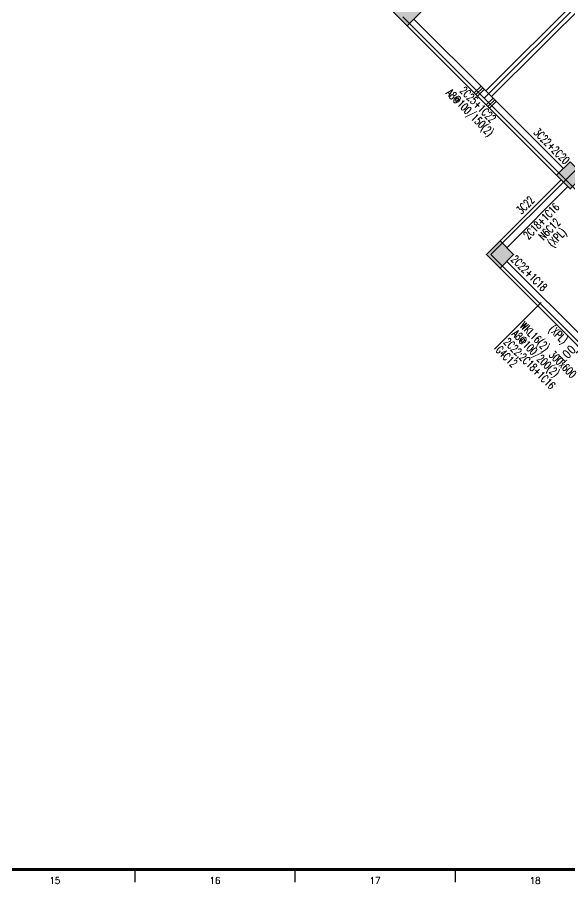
# Model space of a CAD drawing. Header units: inches. Extents: x 18712 to 314639, y 0 to 420500.
# Drawn here: x 92540 to 109791, y 84659 to 111702 of the extents above; entities that cross this region are included whole.
import ezdxf
from ezdxf.enums import TextEntityAlignment as Align
from ezdxf.lldxf.tags import DXFTag

# ---------------------------------------------------------------- set-up
doc = ezdxf.new("R2010")
doc.units = ezdxf.units.IN
doc.header["$LTSCALE"] = 1000
doc.header["$MEASUREMENT"] = 0
for name, color, linetype, true_color in [('DIM', 3, 'Continuous', 0x00ff00), ('DOTE', 1, 'DOTE', 0xff0000), ('TK', 7, 'Continuous', 0xffffff), ('ZG-图框层', 4, 'Continuous', 0x00ffff), ('柱填充', 7, 'Continuous', 0xc0c0c0), ('梁原位标注', 7, 'Continuous', 0xffffff), ('梁名称编号', 2, 'Continuous', 0xffff00), ('梁标注引线', 2, 'Continuous', 0xffff00), ('梁附加箍筋', 1, 'Continuous', 0xff0000), ('梁集中标注', 2, 'Continuous', 0xffff00), ('砼柱', 2, 'Continuous', 0xffff00), ('砼梁', 6, 'Continuous', 0xff00ff), ('砼梁虚线', 9, 'HIDDEN', 0x808080)]:
    doc.layers.add(name, color=color, linetype=linetype, true_color=true_color)
doc.styles.add('ISOCP', font='txt.shx', dxfattribs={"height": 0.2, "bigfont": 'gbcbig.shx'})
doc.styles.add('TSSD_Rein', font='txt.shx', dxfattribs={"height": 0.2, "bigfont": 'gbcbig.shx'})
tags = doc.linetypes.add('DOTE', pattern=[2.42, 2, -0.2, 0.02, -0.2]).pattern_tags.tags
tags[10:11] = [DXFTag(74, 4), DXFTag(75, 0), DXFTag(340, '0'), DXFTag(46, 0.0), DXFTag(50, 0.0), DXFTag(44, 0.0), DXFTag(45, 0.0)]
tags[8:9] = [DXFTag(74, 4), DXFTag(75, 0), DXFTag(340, '0'), DXFTag(46, 0.0), DXFTag(50, 0.0), DXFTag(44, 0.0), DXFTag(45, 0.0)]
tags[6:7] = [DXFTag(74, 4), DXFTag(75, 0), DXFTag(340, '0'), DXFTag(46, 0.0), DXFTag(50, 0.0), DXFTag(44, 0.0), DXFTag(45, 0.0)]
tags[4:5] = [DXFTag(74, 4), DXFTag(75, 0), DXFTag(340, '0'), DXFTag(46, 0.0), DXFTag(50, 0.0), DXFTag(44, 0.0), DXFTag(45, 0.0)]
tags = doc.linetypes.add('HIDDEN', pattern=[0.375, 0.25, -0.125]).pattern_tags.tags
tags[6:7] = [DXFTag(74, 4), DXFTag(75, 0), DXFTag(340, '0'), DXFTag(46, 0.0), DXFTag(50, 0.0), DXFTag(44, 0.0), DXFTag(45, 0.0)]
tags[4:5] = [DXFTag(74, 4), DXFTag(75, 0), DXFTag(340, '0'), DXFTag(46, 0.0), DXFTag(50, 0.0), DXFTag(44, 0.0), DXFTag(45, 0.0)]
doc.dimstyles.new('TSSD_100_100$0', dxfattribs={"dimtxt": 300, "dimasz": 100, "dimexe": 100, "dimexo": 250, "dimgap": 100, "dimtad": 1, "dimdec": 0, "dimzin": 0, "dimdsep": 46, "dimtxsty": 'Standard', "dimcen": 0, "dimclrd": 256, "dimclre": 256, "dimclrt": 7, "dimadec": 0, "dimazin": 0, "dimtfac": 1, "dimtdec": 4, "dimtix": 1, "dimtmove": 2, "dimatfit": 3, "dimfxl": 1, "dimtolj": 1, "dimtzin": 0, "dimarcsym": 0})

# ---------------------------------------------------------------- blocks, each defined once
blk = doc.blocks.new('*D1358')
at = {"layer": 'Defpoints', "color": 0, "transparency": 16777216}
for p in [(109911, 101718), (109840, 101647), (110203, 101426)]:
    blk.add_point(p, dxfattribs=at)
at = {"layer": 'DIM', "lineweight": -2, "transparency": 16777216}
for p, q in [((110017, 101470), (110203, 101284)), ((110088, 101541), (110274, 101355)), ((110132, 101355), (110203, 101426)), ((110274, 101497), (110344, 101567)), ((110062, 101284), (109991, 101214))]:
    blk.add_line(p, q, dxfattribs=at)
at = {"layer": 'DIM', "transparency": 16777216}
for points in [[(110262, 101508), (110285, 101485), (110203, 101426)], [(110073, 101273), (110050, 101296), (110132, 101355)]]:
    blk.add_solid(points, dxfattribs=at)
at = {"layer": 'DIM', "color": 7, "true_color": 0xffffff, "transparency": 16777216, "insert": (109697, 101189), "char_height": 300, "attachment_point": 5, "rotation": 45}
blk.add_mtext('\\A1;100', dxfattribs=at)

msp = doc.modelspace()

# ---------------------------------------------------------------- hatches: boundary and pattern name
at = {"layer": '柱填充'}
for points in [[(104716.5, 112286.4), (104292.2, 111862.1), (104716.5, 111437.9), (105140.7, 111862.1)], [(109807.6, 107195.2), (109383.4, 106771), (109807.6, 106346.7), (110231.9, 106771)], [(107615.6, 104720.3), (107191.3, 104296.1), (107615.6, 103871.8), (108039.9, 104296.1)]]:
    msp.add_hatch(color=256, dxfattribs=at).paths.add_polyline_path(points, flags=0)

# ---------------------------------------------------------------- linework, layer by layer
at = {"layer": 'DOTE', "lineweight": -3}
for p, q in [((107120.6, 109175.1), (113272.4, 115326.9)), ((109666.2, 106629.5), (115818, 112781.4)), ((104575, 111720.7), (107120.6, 109175.1)), ((107120.6, 109175.1), (109666.2, 106629.5)), ((107332.8, 104296.1), (109666.2, 106629.5)), ((109666.2, 106629.5), (111893.6, 104402.1)), ((107332.8, 104296.1), (111787.5, 99841.3))]:
    msp.add_line(p, q, dxfattribs=at)
at = {"layer": 'TK', "lineweight": -3}
for p, q in [((96212.2, 85100), (96212.2, 84708.7)), ((101212.2, 85100), (101212.2, 84708.7)), ((106212.2, 85100), (106212.2, 84708.7))]:
    msp.add_line(p, q, dxfattribs=at)
at = {"layer": 'TK', "lineweight": -3, "const_width": 100}
msp.add_lwpolyline([(21212.2, 167200), (21212.2, 85100), (136612.2, 85100), (136612.2, 167200)], close=True, dxfattribs=at)
at = {"layer": 'ZG-图框层', "lineweight": -3, "const_width": 100}
msp.add_lwpolyline([(21212.2, 85100), (136612.2, 85100), (136612.2, 167200), (21212.2, 167200)], close=True, dxfattribs=at)
at = {"layer": '梁标注引线', "color": 6, "lineweight": 18, "true_color": 0xff00ff}
msp.add_line((108897.2, 102802.3), (107439, 101344.1), dxfattribs=at)
at = {"layer": '梁附加箍筋', "lineweight": 35}
for p, q in [((106813, 109341.3), (107025.2, 109553.4)), ((106862.5, 109291.8), (107074.7, 109503.9)), ((106912, 109242.3), (107124.2, 109454.4)), ((107187.8, 108966.5), (107399.9, 109178.7)), ((107237.3, 108917), (107449.4, 109129.2)), ((107286.8, 108867.5), (107498.9, 109079.7))]:
    msp.add_line(p, q, dxfattribs=at)
at = {"layer": '砼柱', "lineweight": 35}
for points in [[(104716.5, 112286.4), (104292.2, 111862.1), (104716.5, 111437.9), (105140.7, 111862.1)], [(109807.6, 107195.2), (109383.4, 106771), (109807.6, 106346.7), (110231.9, 106771)], [(107615.6, 104720.3), (107191.3, 104296.1), (107615.6, 103871.8), (108039.9, 104296.1)]]:
    msp.add_lwpolyline(points, close=True, dxfattribs=at)
at = {"layer": '砼梁', "lineweight": 18}
for p, q in [((104716.5, 111437.9), (107049.9, 109104.4)), ((107049.9, 109104.4), (109383.4, 106771)), ((109524.8, 106629.5), (107615.6, 104720.3)), ((107827.7, 104508.2), (109736.9, 106417.4)), ((107615.6, 103871.8), (111504.7, 99982.7)), ((111716.8, 100194.9), (107827.7, 104083.9))]:
    msp.add_line(p, q, dxfattribs=at)
at = {"layer": '砼梁虚线', "lineweight": 18}
for p, q in [((113042.6, 115273.9), (107173.7, 109404.9)), ((107350.4, 109228.1), (113219.4, 115097.1)), ((107262, 109316.6), (104928.6, 111650)), ((109595.5, 106983.1), (107262.1, 109316.5))]:
    msp.add_line(p, q, dxfattribs=at)

# ---------------------------------------------------------------- texts
at = {"layer": 'TK', "style": 'ISOCP'}
for s, p in [('15', (93712.2, 84758.7)), ('16', (98712.2, 84758.7)), ('17', (103712.2, 84758.7)), ('18', (108712.2, 84758.7))]:
    msp.add_text(s, height=200, dxfattribs=at).set_placement(p, align=Align.MIDDLE_CENTER)
at = {"layer": '梁原位标注', "style": 'TSSD_Rein', "width": 0.7}
for s, rotation, p in [('2C25+1C22', 314.99999, (107014.6, 109069)), ('A8@100/150(2)', 314.99999, (106765.1, 108819.6)), ('2C18+1C16', 45, (108817.7, 105427.4)), ('N6C12', 45, (109067.1, 105178)), ('(XPL)', 45, (109301.9, 104918.5)), ('(XPL)', 314.99999, (109524.8, 101891.9))]:
    msp.add_text(s, height=250, rotation=rotation, dxfattribs=at).set_placement(p, align=Align.TOP_CENTER)
msp.add_text('3C22+2C20', height=250, rotation=314.99999, dxfattribs=at).set_placement((109637.6, 107095.9), align=Align.RIGHT)
msp.add_text('3C22', height=250, rotation=45, dxfattribs=at).set_placement((108492.7, 105752.4), align=Align.CENTER)
msp.add_text('2C22+1C18', height=250, rotation=314.99999, dxfattribs=at).set_placement((107940.5, 104126))
at = {"layer": '梁名称编号', "color": 6, "true_color": 0xff00ff, "style": 'TSSD_Rein', "width": 0.7}
msp.add_text('WKL16(2) 300x600', height=250, rotation=314.99999, dxfattribs=at).set_placement((108216, 102050.4))
at = {"layer": '梁集中标注', "color": 6, "true_color": 0xff00ff, "style": 'TSSD_Rein', "width": 0.7}
for s, p in [('A8@100/200(2)', (107966.6, 101801)), ('G4C12', (107462.2, 101296.7)), ('2C22;2C18+1C16', (107711.6, 101546.1))]:
    msp.add_text(s, height=250, rotation=314.99999, dxfattribs=at).set_placement(p)

# ---------------------------------------------------------------- dimensions: what is measured, and where the dimension line sits
at = {"layer": 'DIM'}
dim = msp.add_linear_dim(base=(110203, 101425.9), p1=(109840.2, 101647.2), p2=(109910.9, 101717.9), angle=45, text='100', dimstyle='TSSD_100_100$0', override={"dimscale": 1, "dimlfac": 1}, dxfattribs=at)
dim.commit()
dim.dimension.update_dxf_attribs({"geometry": '*D1358', "text_midpoint": (109697, 101188.6), "dimtype": 161})

doc.saveas('drawing.dxf')
